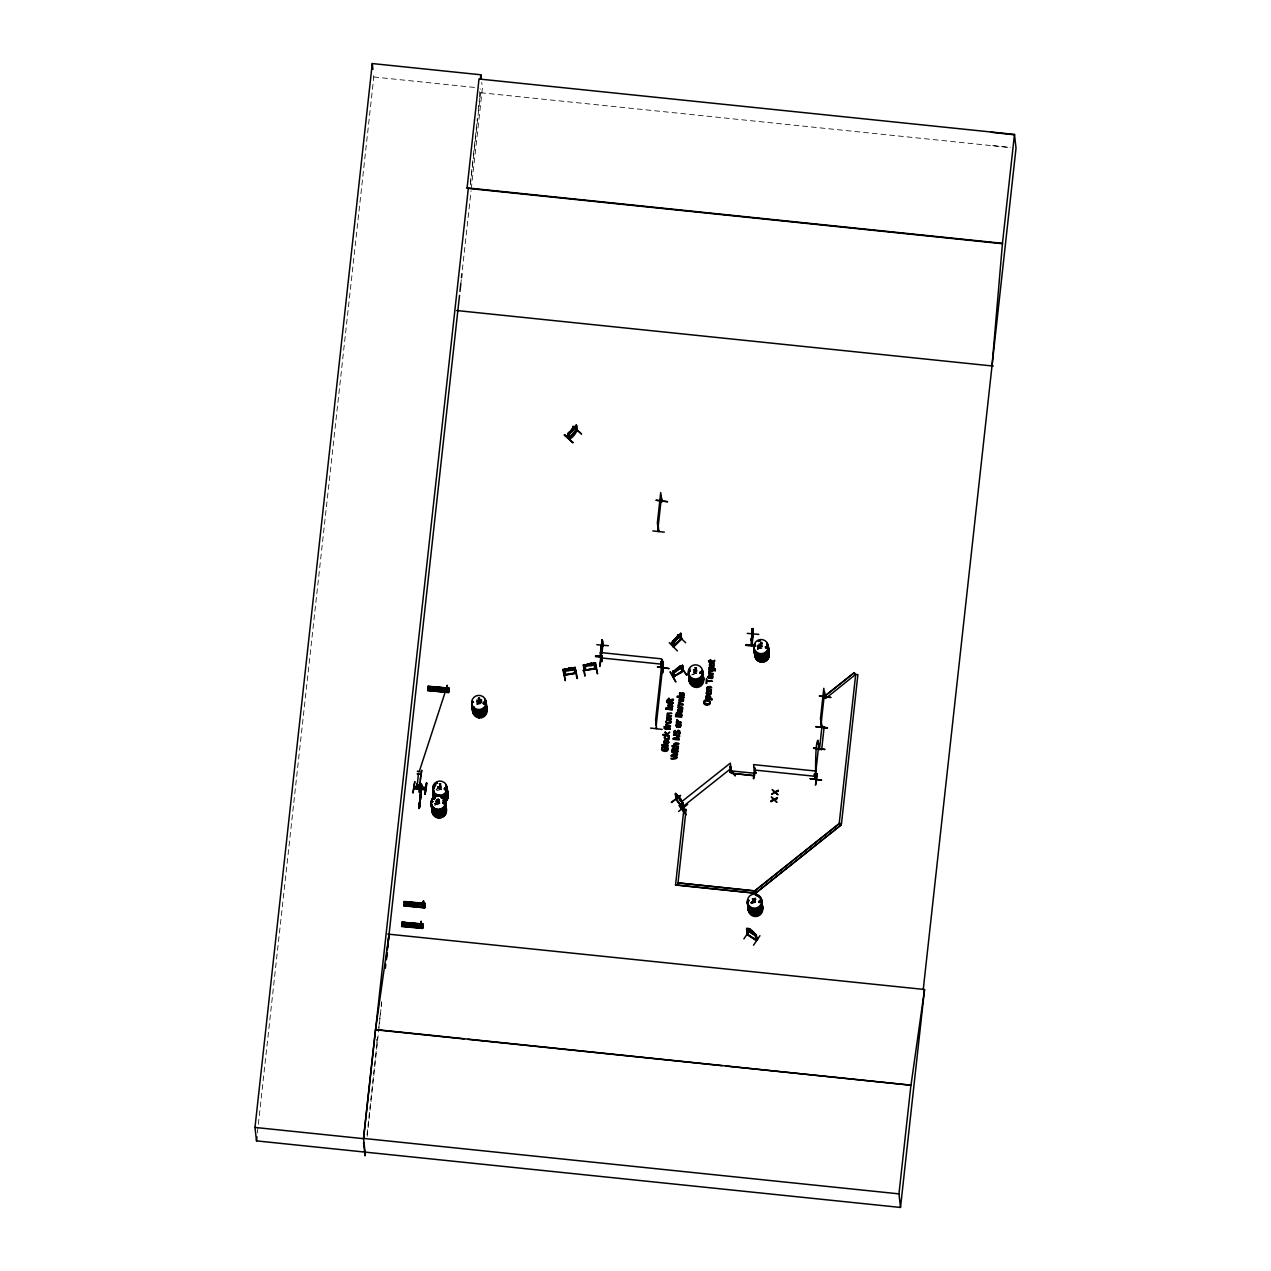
<?xml version="1.0" encoding="UTF-8"?>
<svg xmlns="http://www.w3.org/2000/svg" width="1271" height="1271" viewBox="0 0 1271 1271"><rect width="100%" height="100%" fill="white"/><g stroke="black" fill="none" stroke-linecap="round" stroke-linejoin="round"><path stroke-width="0.75" stroke-dasharray="5 3.75" d="M367.192 1136.353L380.998 1008.793M381.221 1006.823L381.634 1002.898M470.365 182.96L473.13 157.445M473.352 155.475L477.388 118.187M478.23 110.339L479.501 98.566M479.723 96.596L479.707 88.875M257.377 1132.985L373.801 76.991L373.372 73.162M470.413 184.946L480.581 92.719L480.136 88.795M367.001 1134.622L377.709 1037.279M378.79 1027.556L380.347 1013.623M381.221 1005.742L381.65 1001.786M460.833 283.576L461.278 279.636M462.358 269.77L471.064 190.841M471.271 188.871L482.376 88.239L481.725 82.472M437.732 788.497A7.324 7.213 -6.5 0 1 441.482 787.909L436.144 789.482A7.229 7.118 -6.5 0 1 441.466 787.925M436.191 802.843L434.491 803.796A7.229 7.118 -6.5 0 1 439.877 802.255A7.324 7.213 -6.5 0 1 436.366 800.921L439.925 802.303A7.324 7.213 -6.5 0 0 436.16 802.907A7.324 7.213 -6.5 0 1 439.909 802.239A7.213 7.102 -6.5 0 1 436.461 800.984M434.65 805.147L440.068 803.542A7.213 7.102 -6.5 0 1 435.222 800.873A7.213 7.102 -6.5 0 0 440.068 803.542L440.052 803.622A7.213 7.102 -6.5 0 0 434.761 805.306A7.213 7.102 -6.5 0 1 440.036 803.669L435.095 801.032M691.885 674.71L697.286 673.122M757.087 646.542L762.505 644.953A7.324 7.213 -6.5 0 0 757.135 646.637A7.324 7.213 -6.5 0 1 762.505 644.985M757.262 648.019L760.773 646.558M750.732 902.426L756.15 900.837M750.891 903.776L756.309 902.203M476.387 700.083L482.027 699.94M480.279 700.877L482.17 701.274A7.213 7.102 -6.5 0 0 476.593 701.465L480.311 700.829M476.704 702.895L480.47 702.307M476.847 704.245L480.629 703.657M758.58 644.222L762.362 643.634M758.898 647.034L762.679 646.446A7.229 7.118 -6.5 0 0 757.341 648.035M693.045 669.547L696.81 668.943M693.188 670.866L696.969 670.278A7.213 7.102 -6.5 0 0 693.251 670.913L696.937 670.341A7.324 7.213 -6.5 0 0 693.203 670.897M437.923 800.38L436.271 799.491A7.229 7.118 -6.5 0 0 439.766 800.825A7.324 7.213 -6.5 0 0 436.001 801.413L439.734 800.73A7.324 7.213 -6.5 0 1 436.191 799.427M435.969 801.318L437.812 800.794M436.144 802.795L439.909 802.208A7.229 7.118 -6.5 0 1 436.414 800.746M752.051 898.613L755.832 898.025M754.053 899.407L752.21 899.947A7.324 7.213 -6.5 0 1 755.975 899.471L752.257 900.011A7.229 7.118 -6.5 0 1 755.959 899.407M760.265 642.268L762.203 642.205A7.324 7.213 -6.5 0 0 760.28 642.363M760.598 645.08L762.489 645.033A7.213 7.102 -6.5 0 0 757.182 646.558M694.887 669.039L696.81 668.975A7.213 7.102 -6.5 0 0 693.108 669.658M697.128 671.771L693.362 672.359A7.324 7.213 -6.5 0 1 697.128 671.803A7.229 7.118 -6.5 0 0 693.41 672.391M478.071 698.129L479.993 698.081L478.087 698.208A7.324 7.213 -6.5 0 1 479.993 698.192M478.23 699.543L482.011 699.971A7.213 7.102 -6.5 0 0 476.45 700.21M478.563 702.434L482.281 702.799M439.083 783.699L441.005 783.651A7.324 7.213 -6.5 0 0 439.083 783.73L441.005 783.667M439.242 785.049L441.164 785.065M441.323 786.399L437.542 786.987A7.324 7.213 -6.5 0 1 441.307 786.431A7.213 7.102 -6.5 0 0 437.605 787.035M439.559 787.941L441.482 787.893M441.641 789.227L436.223 790.816A7.213 7.102 -6.5 0 1 441.625 789.339A7.213 7.102 -6.5 0 0 436.334 790.975M437.653 799.38L439.591 799.395A7.213 7.102 -6.5 0 1 437.764 798.871L439.575 799.523A7.213 7.102 -6.5 0 0 437.685 799.586M437.987 802.271L439.909 802.223M373.801 76.991L474.48 87.429M480.581 92.719L1010.127 147.547M992.762 145.593L1010.207 147.515M436.175 799.523L439.75 800.809A7.213 7.102 -6.5 0 0 436.017 801.35M376.629 1039.297L377.074 1043.221M478.103 698.43A7.213 7.102 -6.5 0 1 479.993 698.383M478.071 698.176A7.229 7.118 -6.5 0 1 479.961 698.129M476.784 703.197A7.213 7.102 -6.5 0 1 482.297 703.054M476.609 701.687A7.229 7.118 -6.5 0 1 482.138 701.544M476.72 702.927A7.324 7.213 -6.5 0 1 480.47 702.339M476.546 701.433A7.324 7.213 -6.5 0 1 482.154 701.29M476.911 704.356A7.213 7.102 -6.5 0 1 480.597 703.769M752.146 898.883A7.197 7.086 -6.5 0 1 755.816 898.311M750.78 902.521A7.324 7.213 -6.5 0 1 756.15 900.948M750.811 902.426A7.229 7.118 -6.5 0 1 756.118 900.885M752.289 900.218A7.229 7.118 -6.5 0 1 755.975 899.646M750.843 902.68A7.229 7.118 -6.5 0 1 756.15 901.139M751.002 903.856A7.197 7.086 -6.5 0 1 756.277 902.315M694.76 667.895A7.213 7.102 -6.5 0 1 696.651 667.847M693.267 671.152A7.229 7.118 -6.5 0 1 696.969 670.58M693.442 672.645A7.213 7.102 -6.5 0 1 697.128 672.073M691.98 674.853A7.213 7.102 -6.5 0 1 697.271 673.312M439.273 785.24A7.213 7.102 -6.5 0 1 441.148 785.192A7.213 7.102 -6.5 0 0 439.289 785.383M439.13 784A7.213 7.102 -6.5 0 1 441.005 783.953M436.191 789.736A7.213 7.102 -6.5 0 1 441.482 788.179M437.621 787.257A7.229 7.118 -6.5 0 1 441.323 786.685M439.734 800.571A7.213 7.102 -6.5 0 1 436.255 799.252M439.607 799.443A7.213 7.102 -6.5 0 1 437.78 799.014M436.048 801.588A7.229 7.118 -6.5 0 1 439.734 801.016M434.618 804.066A7.213 7.102 -6.5 0 1 439.909 802.509M437.701 799.713A7.213 7.102 -6.5 0 1 439.575 799.666M760.312 642.57A7.213 7.102 -6.5 0 1 762.187 642.522M758.644 644.349A7.213 7.102 -6.5 0 1 762.33 643.777A7.181 7.07 -6.5 0 0 757.071 645.461M757.294 648.115A7.324 7.213 -6.5 0 1 762.679 646.558M757.198 646.796A7.229 7.118 -6.5 0 1 762.505 645.255M757.389 648.289A7.213 7.102 -6.5 0 1 762.679 646.748M757.532 649.545A7.213 7.102 -6.5 0 1 762.822 648.003M759.057 648.385L757.421 649.37A7.213 7.102 -6.5 0 1 762.807 647.908L759.057 648.385M696.651 667.529L694.729 667.593A7.324 7.213 -6.5 0 1 696.651 667.64A7.229 7.118 -6.5 0 0 694.729 667.625A7.324 7.213 -6.5 0 1 696.635 667.561"/><path stroke-width="1.5" d="M682.368 710.775L682.32 711.696M712.904 677.014L712.856 677.92M668.546 737.927L668.117 736.449L669.102 736.91M681.701 710.743L680.017 709.599L680.064 711.077M710.553 676.617L711.824 675.95L712.237 676.966M683.75 809.103L683.163 810.167L684.084 809.436M731.302 771.799L730.142 772.212L731.111 771.211M731.27 771.592L730.317 763.14L682.082 801.365L683.337 809.881M664.574 742.01L664.908 743.074M676.649 725.106L676.982 726.17M677.602 711.331L677.602 710.441M708.154 677.554L708.154 676.665M667.926 705.469L668.435 707.153M706.374 693.188L706.581 691.901M709.488 665.035L709.869 663.462M664.447 737.927L664.622 736.672M666.655 723.024A1.827 1.795 -6.5 0 1 666.179 721.944L666.179 721.388M668.737 742.55L668.737 741.994A1.811 1.779 -6.5 0 0 668.26 740.914L665.988 740.167M669.34 719.736L670.532 720.482A1.811 1.779 -6.5 0 1 671.009 721.563L670.754 722.818M671.009 721.563L670.913 722.436M675.981 725.582L676.061 724.613A1.811 1.779 -6.5 0 1 676.776 723.644L679.159 723.485M680.811 725.646L680.795 725.106A1.811 1.779 -6.5 0 0 680.335 724.025L680.001 723.739M703.784 702.958L703.896 701.687M679.381 710.759L679.254 709.52L678.301 710.632M709.933 676.982L709.345 675.775M710.124 703.038L710.028 701.814M421.575 925.479L422.449 925.542M448.186 689.724L428.025 687.214L448.822 689.486L448.949 688.183L428.136 686.229L428.025 687.23M751.955 634.197L752.035 637.677L752.321 636.326C751.574 644.619 753.306 630.146 752.464 635.023C753.02 626.253 750.462 649.831 752.178 644.111M706.994 692.743L707.28 693.791M602.247 646.415L602.041 643.65L602.073 644.604M713.555 669.499L712.84 671.183M666.687 701.592L666.751 700.734M601.676 645.461L601.771 646.319M752.829 629.431L752.686 635.198L752.194 628.684L752.225 634.992M423.164 903.633L422.655 907.033M422.465 926.702L422.719 925.177L401.986 923.461L402.097 922.381L422.941 924.081L422.655 926.098L422.528 925.161M423.99 905.349L424.752 904.888M425.118 905.111L424.816 904.523M446.709 689.931L447.217 691.281M447.328 686.515L447.185 685.403L447.058 691.265L446.82 690.058M448.441 690.201L448.949 688.151L428.073 686.817M448.711 689.692L448.552 689.263M683.591 699.686L683.496 700.766M714.683 670.008L714.556 669.054M662.127 729.411L650.609 728.092M680.001 732.779L679.62 731.047M715.366 669.547L715.239 670.802M601.342 650.196L601.453 647.495L601.247 652.182M751.797 638.868L751.812 635.309L751.352 639.98M419.128 784.97L419.303 792.453L419.811 787.861L419.621 788.814M421.241 785.732L421.305 786.781M422.226 925.955L421.432 925.59M681.081 715.748L681.097 714.795M602.057 644.762L601.326 649.989M420.733 925.336L420.876 926.432L420.78 924.732M421.162 922.396L421.178 921.3L421.209 927.179L421.321 922.412M423.148 905.206L423.005 903.617M423.497 906.557L423.608 900.694L423.179 903.109M422.766 925.574L402.017 923.111L422.941 924.049L402.113 922.19L422.893 924.557L422.703 925.781M424.991 904.952L404.273 902.823L404.4 901.489L425.213 903.443L425.086 904.714L404.289 902.474L425.102 904.396M446.757 687.818L446.868 689.946M667.895 748.524C669.785 752.813 659.84 751.797 661.778 748.571M681.796 715.541L681.78 714.413M601.898 646.574L601.914 644.127M422.925 924.112L422.528 928.418L401.715 926.511L402.097 922.317M422.655 927.099L422.544 928.116L401.731 926.162L401.843 925.177L422.655 927.131L422.528 928.434M424.689 905.206L425.15 903.443L424.8 907.812L404.003 905.588L404.083 904.793L424.927 906.493L424.8 907.796L403.987 905.873L404.385 901.695L425.118 903.729M448.917 688.405L448.536 692.536L427.739 690.264L427.85 689.279L448.663 691.233L448.536 692.488L427.723 690.614L428.105 686.419L448.933 688.262M425.181 903.681L404.337 902.092M448.552 692.218L448.663 691.202M419.509 788.751L419.78 786.129M602.279 639.917L601.024 651.324L601.167 650.116M602.263 640.743L601.93 645.43L602.136 642.554M602.279 646.304L602.502 640.775L602.629 646.256M751.701 640.854L752.035 636.183M752.702 629.415L752.384 634.102L752.591 631.226M753.195 633.784L753.099 635.135L752.734 628.573L751.669 635.341M664.304 532.152L652.801 530.928M815.903 726.758L827.405 727.743M602.025 646.367L602.232 643.412M752.48 635.039L752.686 632.084M420.908 923.731L421.019 922.46M423.052 904.11L423.243 905.349M446.741 689.438L447.027 686.562M420.336 800.269L420.542 796.536L420.177 798.951M419.621 802.208C418.286 820.621 420.717 791.547 419.414 807.419M419.907 804.432L420.828 793.994M420.494 799.459L420.876 793.311L420.939 794.105M601.247 650.879L601.755 648.846M401.715 926.448L401.843 925.193L422.655 927.163M402.001 923.413L402.129 922.142M403.987 905.826L404.114 904.571L424.816 907.478M404.273 902.775L404.369 901.775M419.637 786.892L420.606 777.248M427.723 690.55L427.85 689.295L448.663 691.265M428.009 687.516L428.105 686.499M419.907 804.352L419.811 803.574M479.04 718.051L479.04 717.972A7.213 7.102 -6.5 0 0 486.412 707.947M992.015 365.953L1002.454 243.333L1014.465 134.424L479.024 78.993L467.061 188.283L1002.501 243.714M420.129 801.429L420.288 799.125L420.05 800.762M751.892 637.756L752.321 632.37M756.023 939.412L755.308 934.026L756.515 940.635L747.126 934.55L746.601 928.608L753.067 931.85L756.42 935.742M756.61 940.413L747.157 934.503M755.911 939.428C761.504 942.431 751.797 926.4 746.665 928.497L747.475 934.026M755.546 939.984L755.387 934.074M420.065 782.173L419.446 786.098M595.495 656.646L601.247 657.266M600.992 655.185L599.753 666.544L601.66 655.359L601.517 656.646L595.559 655.931L601.66 656.424M602.2 646.367L601.723 650.402L602.041 643.698M745.95 645.303L753.624 646.129M745.998 644.619L753.671 645.382L745.95 645.334M419.748 802.509L419.303 807.593L419.605 802.223M657.806 525.527L658.362 531.485L657.377 522.778L660.713 492.544L661.698 501.187M661.651 501.759L661.095 495.801L662.048 501.807M813.519 748.317L825.038 749.461L813.551 747.999M815.521 773.817C816.173 797.346 814.218 740.818 818.095 740.278L819.001 749.302M820.907 721.308L821.447 726.742L824.196 726.837L821.94 726.44L819.477 749.525L818.46 743.551L819.461 749.461M824.593 691.615L825.26 697.271M816.093 778.98L815.585 773.308M824.736 697.271L823.815 688.31L820.478 718.544L821.527 726.678M821.956 726.599L821.511 726.424M830.757 697.493L819.287 696.047L830.757 697.366M414.076 788.703L425.578 789.927M414.124 788.242L425.658 789.291L414.139 788.02M404.226 922.571L403.844 926.305M405.258 926.48L405.624 922.698M407.53 905.858L407.912 902.076M407.371 926.686L407.737 922.889M409.643 906.048L410.009 902.267M431.266 690.582L431.632 686.801M409.246 926.861L409.612 923.08M411.518 906.223L411.899 902.442M433.379 690.789L433.745 686.991M411.359 927.052L411.725 923.27M413.631 906.43L413.996 902.632M435.254 690.963L435.619 687.182M437.367 691.154L437.732 687.373M424.736 906.08L424.991 904.539M446.391 691.758L446.725 688.247M448.504 691.948L427.739 690.217L448.536 691.662M448.472 690.804L448.727 689.279M601.247 651.006L601.215 646.669M420.828 922.762L421.305 921.459L420.892 922.158M601.437 649.116L601.771 647.813M601.564 655.153C603.598 667.132 599.134 658.569 602.295 660.856M661.349 666.989L660.856 661.619L661.889 661.714L662.731 669.293L662.731 667.942M661.889 661.714L660.809 662.016M656.614 728.553L655.598 720.022L662.27 659.538L662.684 669.261M661.397 667.307L661.047 663.351M656.074 722.262L655.582 723.247M662.239 662.779L663.144 669.34M656.17 728.426L656.281 727.282M663.351 661.635L662.652 673.042L663.176 661.524M663.255 661.54L662 672.867M668.832 668.61L657.361 666.91L668.848 668.451M754.037 767.493L755.038 767.986L755.768 773.372L731.715 770.973L731.492 773.34L754.497 775.723L754.497 773.118L755.752 773.181M753.338 778.662L754.895 769.162L753.878 778.615M814.33 774.134L815.41 773.848L814.33 774.134L814.949 779.361M816.173 779.059L815.045 779.393M816.872 773.769L815.537 785.113L817.332 773.817M751.908 637.867L751.447 640.822M365.492 1152.066L365.079 1155.895L363.57 1142.55M386.32 959.732L386.956 953.838M387.591 947.959L389.069 934.217L375.549 1029.78L464.137 1038.947M387.814 934.09L924.541 989.489L900.504 1207.45L256.504 1140.881L254.978 1127.441L372.276 63.55L480.835 74.782L481.28 78.627M256.504 1140.881L256.949 1136.941M365.079 1152.13L363.506 1138.419L375.517 1029.526L910.989 1085.212L725.948 1066.051M468.316 188.41L363.538 1138.673L254.978 1127.441M480.406 78.707L480.835 74.782M385.351 968.248L385.78 964.308M386.289 959.494L387.083 952.456M387.353 949.771L459.53 295.412M459.959 291.472L460.833 283.576M461.484 277.65L461.929 273.71M414.807 781.713L412.948 793.072L414.727 781.776M417.11 783.333L417.158 786.479L418.397 774.007M420.383 784.985L419.112 784.795L418.969 786.114L420.256 786.241L420.383 784.922L420.018 786.225M419.112 784.795L419.494 788.655L419.541 787.543M421.194 784.223L421.908 786.241L421.13 784.191L419.541 802.843M421.289 787.289L421.845 786.241M421.75 787.353L421.781 786.034L419.366 804.781L421.67 784.255M426.357 782.92L425.102 794.327L426.977 783.047M426.5 783L425.086 794.248M596.814 644.699L608.316 645.7M601.167 655.185C600.913 661.285 600.087 642.141 601.437 653.723M602.232 646.526L602.279 640.044L601.517 644.286M601.564 647.543L602.073 641.919M602.152 640.06L602.629 646.574M601.866 650.021C599.944 661.222 604.329 630.448 601.437 653.453M601.85 653.628L602.804 645.477M657.997 528.148L661.333 497.914M656.217 725.391L662.89 664.924M661.873 745.442L661.937 744.568L668.308 745.33L661.873 745.442L668.212 746.093M663.049 734.431L662.985 735.289L669.34 735.957L667.243 734.559L669.738 732.112L666.862 734.05L665.146 731.889L666.782 734.924L663.065 734.543M672.295 708.837L672.232 709.711L665.877 709.043L665.956 708.169L672.311 708.948L665.956 708.169M667.339 700.226L668.641 700.353L667.402 699.352L668.737 699.606L668.88 698.097C669.118 702.116 673.948 697.398 673.392 699.813M663.923 726.615L664.542 726.98M666.767 700.845L667.37 701.211M662.731 747.602L662.382 749.556L664.161 749.731L664.256 748.714M665.464 729.236L664.145 728.076M664.526 727.282L665.607 727.997L666.369 726.694L666.242 728.029L670.167 728.442L666.242 728.029M666.02 724.295L665.797 726.186L670.357 726.647L670.437 725.789L666.989 725.153M671.247 718.337L667.847 717.988L671.247 718.337L671.183 719.211L666.703 717.988M668.991 702.895L672.931 703.419L667.482 702.641M668.276 702.085L668.641 700.242M666.099 729.3L670.087 729.189L666.147 728.68M672.931 703.419L672.995 702.545L669.086 702.259L669.277 700.305L672.74 700.48M665.019 748.158L664.844 749.811L664.924 748.794M668.546 705.866C669.515 709.488 671.136 702.99 668.848 705.008M671.739 706.581L670.294 707.153L670.198 703.88M664.828 749.683L667.084 750.033L666.719 747.523M670.087 729.189L670.151 728.331M667.434 717.257L667.799 716.304L671.549 715.907L668.133 715.462L667.688 714.35M667.783 714.858L668.085 713.746L671.835 713.349L667.736 713.158M677.395 697.191L677.459 696.317L683.814 696.985L683.75 697.843L677.379 697.08L683.75 697.843M671.199 755.816C674.472 750.589 683.115 758.914 671.628 751.717L677.554 753.957C677.078 757.707 665.845 753.274 677.189 757.262C677.84 759.137 669.753 760.09 670.945 758.231C686.499 758.612 660.856 753.02 676.108 757.437M671.676 751.209L671.755 750.224L672.47 751.288M675.695 714.922L675.521 716.622L681.606 717.257L681.78 715.43M677.57 748.206L674.17 748.714L673.678 747.141L672.137 749.255L677.761 749.382M676.474 714.366L676.299 715.907L676.379 715.033M674.726 731.143L674.98 730.746M677.872 750.923L677.793 751.781L673.233 751.304L673.312 750.446L677.872 750.923L673.328 750.557M677.411 720.736L680.986 722.865L676.426 722.389L676.49 721.515M679.032 706.009L682.606 708.138L678.047 707.661L678.126 706.803M678.444 703.832L678.38 704.69L682.94 705.167L683.004 704.293L679.572 703.657M676.665 720.609L677.459 720.307M676.283 715.795L678.079 716.081L678.079 714.127L676.665 714.064M678.444 711.919L678.301 711.14M678.333 705.294L679.143 705.373L678.301 705.421M679.413 702.609L679.588 703.769M678.841 715.144L678.762 716.161L681.065 715.621M679.429 700.464C681.78 703.594 679.858 696.143 679.429 700.575M682.368 701.131C679.508 703.101 683.02 696.905 680.096 698.383M683.369 698.685L682.527 698.478L683.464 699.034M684.1 695.094L682.781 696.143L683.528 694.57M674.329 745.87L672.025 745.632L671.962 746.506L678.301 747.157L678.38 746.299L674.647 745.314M675.727 743.217L678.682 743.519L678.619 744.393L674.822 744.25M679.477 736.545L673.932 738.53L679.477 736.545L679.556 735.544L673.487 734.908C688.072 737.18 661.349 738.626 679.111 739.929L679.175 739.071L673.932 738.53L679.191 739.182M682.416 709.949L682.479 709.091L678.635 708.916M752.543 893.005L675.552 885.029L683.862 809.277L686.118 809.675L684.084 809.341M686.102 809.5L677.761 885.093M706.009 683.417L706.517 678.492L707.041 680.684L712.395 681.24L706.93 681.367L706.724 683.496M709.854 662.493L708.662 660.984L709.981 661.111L708.662 660.984M705.818 699.082L712.046 699.622L705.898 698.319M707.693 688.818L711.426 689.803L711.363 690.661L706.787 690.201L707.375 689.375M709.345 673.09L708.598 673.884L713.158 674.361L713.222 673.487L709.79 672.852M709.218 668.181L709.282 667.354L713.333 667.768L715.192 668.864M709.996 661.222L710.124 659.728M709.599 672.343L708.821 671.819M710.489 662.556L713.73 662.175M713.921 661.19L710.632 661.301L710.759 659.792M708.138 677.443L708.996 678.094M707.629 693.982L708.392 691.758L707.01 692.854M710.139 665.098C712.967 667.577 709.774 660.904 710.378 665.623M709.981 693.934C707.184 695.984 710.584 689.295 707.343 691.313M710.823 663.033C713.73 661.508 710.219 667.418 712.824 665.925M710.425 692.06L710.139 691.281L711.077 691.821M707.693 688.93L708.011 687.547L711.665 687.897C712.38 686.086 706.422 685.816 706.898 688.421M712.952 676.172C714.08 675.87 708.503 673.233 708.169 676.776M712.062 699.733L710.219 698.669L712.125 698.859M731.492 773.34L731.715 770.973M747.269 633.371L758.787 634.388M750.97 639.79C752.925 636.135 751.066 654.2 751.495 639.869M752.734 633.768L751.797 641.712L752.305 638.773M752.035 645.303L753.226 634.038M754.72 890.828L754.497 893.195L754.72 890.828L839.527 823.386L840.941 825.101L756.15 892.719L754.72 890.828L678.015 882.884L754.752 891.003L839.527 823.386M773.499 799.602L771.354 796.917L774.166 799.221L777.439 797.553L774.738 799.666L776.931 802.382L774.087 800.047L770.861 801.683L773.483 799.491L770.957 800.778M771.672 794.327L774.309 792.246L772.164 789.561L774.976 791.865L778.249 790.181L778.154 791.213C770.893 791.436 783.508 797.95 774.897 792.691L771.656 794.216M815.362 775.898L818.699 745.664M821.098 723.93L824.434 693.696M819.461 749.334L821.686 749.525L824.164 726.678M841.481 823.751L857.893 674.647L855.653 674.408L825.594 698.494L824.164 696.603L854.239 672.693L855.669 674.583L839.225 823.354L841.466 823.592M900.504 1207.45L898.962 1193.866L910.957 1084.957M419.891 804.019L419.239 808.372L419.938 803.876M401.795 925.717L422.576 927.862M404.067 905.095L424.848 907.303L424.927 906.477M420.351 780.092L420.876 775.119M414.346 786.256L425.864 787.416M425.785 787.925L414.267 786.765L425.785 787.877M677.491 720.022L677.427 720.848M673.487 676.808C683.544 670.627 682.988 674.536 682.352 665.257L682.972 670.643L673.344 676.569L674.551 676.299M674.44 676.41L673.614 670.643L672.724 671.183L673.265 676.283M682.4 671.31L683.274 670.913M672.979 671.644L679.318 666.671L674.663 671.295L679.032 669.15L681.097 667.323L679.27 666.735L682.686 665.511L682.797 670.595M910.989 1085.212L924.525 989.648L923.254 989.505L1016.022 148.151L1014.465 134.424M420.812 776.311L421.75 770.242L421.019 774.881M420.129 797.489L420.749 793.311L420.145 797.425M666.036 724.406L666.878 723.771L666.798 724.629M678.603 702.625L679.461 702.402M661.778 748.683L662.032 747.316M675.695 715.033L676.347 713.126L678.063 713.285M678.857 715.255L679.318 713.889L680.811 714.143M423.195 901.314L423.577 904.015M673.789 731.429L673.757 732.843A1.954 1.922 -6.5 0 0 674.281 733.701L674.885 734.161M752.194 637.518L751.86 639.504L751.701 638.01M679.985 732.668L679.318 734.702L678.682 734.034M602.502 640.775L601.993 643.793L602.168 642.776M600.992 652.15L601.644 649.163M684.116 695.205L684.195 694.236A1.748 1.716 -6.5 0 0 683.909 693.315M664.495 737.005L664.511 738.356M672.661 706.406L671.835 704.531M678.19 748.857L678.19 747.602L677.586 748.317M714.652 661.444L714.652 660.189M711.188 692.949L710.934 693.998M667.942 705.58L670.214 703.991M672.025 706.168L672.073 705.23M669.197 737.863L668.975 738.816A1.779 1.748 -6.5 0 1 668.101 739.643L664.654 738.626M601.676 646.971L601.453 647.463M674.806 744.139L674.567 745.124M674.615 744.584L674.647 745.426M752.051 637.359L752.114 635.643M664.002 741.501L663.923 742.486A1.827 1.795 -6.5 0 0 664.399 743.567L664.717 743.853M663.923 742.042L664.018 741.613A1.811 1.779 -6.5 0 1 664.701 740.548L666.56 740.294M668.721 742.439L666.624 744.218M680.319 726.79L680.795 725.534M680.144 693.696L680.08 694.506M703.784 702.37L704.118 701.179A2.351 2.304 -6.5 0 1 705.294 700.162M677.618 710.553L677.761 709.663M712.856 669.658L710.203 670.278M664.59 742.121L665.369 741.025M665.448 738.451L667.418 739.039L668.53 737.816M667.275 743.456L668.069 742.359M680.128 725.471L679.032 726.631L676.808 725.868M680.08 725.852L679.794 724.518M674.504 731.461C675.028 737.021 677.205 727.679 679.62 731.159M706.168 698.049L706.136 696.158M705.929 696.937L706.374 695.888M679.286 732.652L678.301 734.527L679.89 733.272M682.845 803.32L680.335 798.522L675.584 793.454L675.934 798.998M676.903 799.507L675.33 793.803M681.637 801.794C683.337 800.253 680.144 807.816 682.718 806.751M675.679 793.39C673.551 802.382 694.824 819.318 675.95 799.125M709.854 698.224L709.79 696.873M435.635 689.041L436.986 688.437M435.794 688.596L436.636 689.946L436.986 688.389M412.09 904.888L413.599 904.428L412.217 903.729M679.429 694.077L679.906 692.616L680.303 693.458M709.774 668.689L709.996 670.23M710.664 697.572L710.235 698.78M433.459 787.194L434.396 787.861M434.46 787.718L433.776 787.146M431.886 801.524L432.442 802.494L432.791 801.493M446.121 789.307C442.88 791.436 445.104 785.065 446.391 788.83M445.835 789.053L445.994 788.338M444.5 788.576L445.2 789.466L446.057 788.735M442.959 802.7L443.817 803.796L444.405 802.668M446.328 789.116L445.358 787.877M446.804 793.342L446.788 792.5M472.319 701.751C474.941 701.56 471.128 703.244 473.177 701.687M689.041 671.644L690.058 671.04M699.956 672.216L699.892 673.058M701.385 671.914L701.481 673.01M689.343 674.98A7.324 7.213 -6.5 0 0 697.286 684.688A7.229 7.118 -6.5 0 0 701.814 673.169L701.878 672.168M702.37 677.189L702.434 676.394M755.228 645.827L755.61 645.716M755.387 645.811L754.593 646.319M765.492 646.891L765.444 647.733M766.747 646.494L766.778 647.972L765.825 646.764M767.509 647.686L767.414 646.844M749.223 900.408L747.968 900.599M749.175 900.726L748.301 900.233M758.962 901.298L759.073 902.378M760.217 902.299L760.646 901.298L760.503 902.076M760.979 902.076L760.9 901.234M681.606 711.442L681.685 710.632M712.157 677.665L712.221 676.855M752.797 633.752L751.511 644.842M665.21 737.053L665.162 738.101M665.114 737.561L665.607 736.402M673.789 731.54L675.266 730.396M752.511 630.591L752.019 636.215M752.607 631.449L751.971 632.942M419.303 771.386C421.225 772.593 414.028 770.75 419.303 771.386L447.36 685.45M568.852 438.241L576.812 430.154L568.725 438.447M569.885 437.637L569.17 438.717L568.471 433.268L569.36 432.569L568.185 432.982C565.611 447.551 580.879 429.963 575.668 427.596M680.478 639.234L681.399 638.407L673.344 646.288M714.477 670.659L715.223 670.691M564.403 674.742L565.738 674.917M574.54 672.979L575.763 673.169L564.594 675.108L574.873 673.455L574.047 667.593L575.08 667.402L575.763 673.169L574.746 672.693M584.469 670.198L585.804 670.357L585.01 664.622L583.977 664.797L584.549 670.58M594.59 668.244C603.169 666.687 563.371 674.107 595.924 668.403M677.411 731.858L676.76 733.558M673.376 699.701L672.756 700.591M672.645 706.295L671.962 707.502M714.191 665.289L713.809 666.211M673.916 744.25L674.965 743.233L678.682 743.519M709.996 703.483L709.488 704.531M680.7 725.979L680.001 727.06M682.797 804.162L682.972 808.086L675.934 799.348M682.273 694.252L683.544 694.3M676.712 724.947L677.427 724.136M681.955 801.556L682.845 809.484M730.126 772.021L730.428 766.111L730.984 771.481L730.126 772.148M709.329 703.228L708.646 704.213M670.167 722.452L669.769 720.705M709.075 675.965L709.011 678.206M709.631 696.778L707.137 696.333L706.708 697.827M709.79 668.8L712.697 668.848M706.692 697.715L709.854 698.113M664.638 736.783L665.4 736.799M821.908 727.219L821.304 721.34M677.411 731.969L678.412 731.206L679.302 732.175M483.425 702.529L483.234 703.594M483.647 703.562L484.982 703.356L484.346 702.307M483.234 703.292L484.14 704.245L485.236 703.499M485.172 703.8L485.22 702.704M444.643 788.195L445.692 788.163M442.864 802.43L442.594 803.224M688.977 671.215L689.946 670.929M700.273 672.359L701.465 672.184M765.428 646.891L766.874 646.256M767.446 647.622L765.857 648.099M759.295 901.155L759.851 902.426L760.662 901.886M419.208 785.097L420.367 785.224M420.113 786.066L420.304 788.735L420.129 786.193M662.032 747.427L663.017 746.522L664.415 747.237M679.175 713.19L678.555 713.968L680.605 713.079M573.856 427.167L569.948 432.696L575.318 427.39L573.809 427.231L568.359 433.379M675.648 638.121L674.472 640.934L679.842 635.627L678.333 635.468C661.508 654.708 678.825 633.006 681.208 633.562L678.539 637.899L673.074 642.554M563.974 669.738L564.944 669.166L563.911 669.34L564.61 674.456M594.733 668.419L594.113 663.033L595.146 662.858L595.956 668.61M714.032 665.734L712.713 666.878M601.564 656.313L601.755 655.645M674.281 646.081L680.843 639.599M680.795 639.774L680.732 633.308L681.717 638.995M678.984 699.225L680.096 698.272M709.695 663.859L710.807 662.922M748.063 935.027L746.665 928.497L749.795 929.737L748.444 930.245L750.589 932.104L754.704 933.692M746.871 929.419L753.29 934.503L750.081 932.294M750.859 930.69C747.602 930.483 756.166 935.122 751.924 931.373M746.697 928.688L747.348 929.578M743.9 938.919L750.287 929.292M756.499 940.349L747.364 934.042M753.528 945.195L759.947 935.694M667.275 713.349L667.116 714.922M682.193 711.824L680.335 712.427M754.529 772.863L755.768 772.72M814.87 779.107L815.728 779.218M677.173 668.276C673.28 672.121 682.4 667.64 678.19 667.513M710.267 664.193L711.506 663.716M574.063 429.646C556.38 444.612 578.098 427.66 576.7 426.087L576.589 425.229L573.729 427.151M678.619 637.978L681.208 634.324M704.944 701.306L704.563 703.213M680.16 694.697L682.13 692.933M664.749 741.613L667.736 741.533M680.478 693.029L679.921 692.727M665.21 747.872L666.719 747.634M564.308 435.032L572.951 442.61L564.356 434.968M572.84 442.705L564.705 434.603M669.261 642.713L677.411 650.879M706.787 696.73L708.392 696.333M412.201 903.697L412.09 904.92M409.929 924.335L410.39 925.86M410.39 925.812L411.264 924.621L409.929 924.367M431.838 801.508L432.839 801.477M442.801 802.398L444.103 802.017M444.532 803.637L442.673 803.193M699.971 673.01L701.767 673.185M760.773 902.267L759.327 902.489M676.093 732.922L674.424 732.446M577.098 430.901L576.208 425.07L576.271 431.536M575.811 426.198L576.494 425.34M572.935 426.373L581.594 434.062L573.062 426.357M677.475 634.722L685.657 642.761M673.503 646.78L672.995 641.505C677.268 637.597 671.835 655.55 672.709 641.22L673.868 640.743M680.335 634.436L680.732 633.308M673.662 646.764L681.621 639.011M683.083 701.449L679.588 701.687M710.696 694.252L709.615 695.03M602.025 660.586L601.199 661.206M754.656 772.879L755.641 772.736M668.339 704.563L669.706 703.975M679.191 805.655L686.118 814.79L679.318 805.576M676.283 671.279L682.797 666.354M679.667 669.34L682.861 666.465M667.323 715.16L666.973 717.718M681.733 695.364L680.08 695.618M676.569 733.653L674.551 733.907M665.257 746.728L664.399 747.126M709.472 704.42L706.644 705.23M707.248 687.246L708.789 686.833M674.408 743.567L673.852 744.917M670.5 723.04L668.896 723.676M683.385 804.035C681.272 803.59 685.466 805.655 683.973 809.579M729.872 767.064L730.428 766.111M735.051 775.866L730.539 769.686M682.209 807.149L730.92 768.526M840.941 825.101L756.15 892.719M708.932 703.864L704.706 703.435M677.904 795.662L676.935 794.963L682.861 803.145M678.285 798.109L675.775 794.232L680.668 801.111L680.366 798.553M679.477 797.743L680.462 799.729L678.126 796.79M675.981 794.613L675.648 793.565M671.453 802.478L680.605 795.36L671.39 802.382M676.569 799.809L676.299 794.375M678.555 811.47L687.69 804.336M576.208 425.07L577.082 430.535M679.81 726.186L677.205 726.234M681.812 666.131L682.352 665.257M670.151 672.041L675.854 681.971L670.278 671.851M706.374 696L707.883 695.507M735.385 775.596L730.507 769.718M602.343 645.191L601.739 640.012M587.615 663.812L585.979 665.623L593.446 664.336L591.428 663.176L583.913 665.321L595.368 663.208L591.428 663.176M675.934 640.648L673.153 642.459M674.408 645.875L673.455 640.489M712.395 678.46L710.521 678.476M680.255 665.813L686.785 675.235L680.176 665.766M673.328 676.379L672.947 671.517L673.773 671.167M673.662 676.696L682.273 671.326M483.568 702.291L484.664 702.116M662.429 746.887L663.796 746.728M671.533 706.771L670.294 707.153M713.698 661.508L710.632 661.301M665.416 747.65L666.211 747.475M666.973 720.117L669.356 719.847M664.717 740.659L665.527 740.326M711.967 677.808L711.045 677.888M681.415 711.585L680.287 711.49M775.548 792.31L778.154 791.213M774.754 799.777L777.344 798.569M677.189 724.359L678.539 724.184M669.785 722.691L667.688 722.706M667.513 743.233L664.908 742.963M682.13 693.045L683.512 693.045M602.613 646.383L602.756 645.112M563.847 669.881L571.394 667.577L565.833 669.547L570.965 669.817L573.38 668.88L571.362 667.72L575.302 667.768M571.648 670.246C580.895 666.592 566.691 672.709 563.911 670.611L563.816 669.753M595.464 664.066L591.714 665.686L584.136 666.147M564.944 669.166L565.659 674.822M677.824 731.429L678.841 731.445M665.257 746.84L667.577 747.412M707.454 692.044L708.392 691.758M672.899 672.454L676.347 671.39M676.394 671.342L673.01 672.375M713.126 666.624L711.156 666.719M670.135 707.804L671.581 707.613M710.012 694.776L707.2 694.49M709.726 694.077L708.71 694.204M714 662.096L710.537 661.937M420.304 788.624L420.431 787.48M679.604 727.139L676.776 726.837M759.629 900.948L760.582 901.409M574.27 668.006L575.143 667.799L571.362 667.72M585.01 664.622L584.056 665.178M595.225 663.24L594.113 663.033M421.066 785.303L421.702 786.813M712.475 671.231L710.124 671.088M562.831 669.42L565.341 680.462M563.291 669.34L565.261 680.573M583.453 664.669L584.867 676.108L583.357 664.781M705.627 701.004L707.709 700.972M676.633 713.063L677.713 713.079M667.64 720.593L669.483 720.689M594.923 662.795L597.529 673.916L595.543 662.684M584.771 670.405L595.734 668.768M564.531 674.726L575.699 672.788M577.463 678.46L575.016 667.307L576.907 678.46M672.423 699.765L671.517 699.781M674.98 744.155L676.013 744.123M677.221 748.81L676.331 748.826M668.085 713.857L669.102 713.841M677.872 730.491L679.079 730.698M755.339 645.525L754.545 646.367M700.766 671.565L701.592 671.708A7.213 7.102 -6.5 0 1 697.112 683.163A7.213 7.102 -6.5 0 1 689.295 673.614M484.14 702.323L484.95 703.038M679.016 709.615L679.524 711.681M678.968 708.868L682.495 709.202M418.238 773.991C414.155 773.705 422.687 774.881 418.302 773.801M709.107 694.983L708.058 694.872M667.164 739.738L665.194 739.229M706.533 700.019L707.947 700.178M707.375 705.373L704.817 704.627M711.252 662.985L712.157 662.922M680.541 698.335L681.447 698.287M678.714 727.441L677.173 727.06M707.883 695.396L708.932 695.634M707.327 704.547L705.691 704.166M569.487 437.637L568.931 432.251M428.025 687.214L448.838 689.136M404.035 905.286L424.8 907.462M401.779 925.765L422.528 928.084M601.548 655.471L600.468 655.757L601.517 655.868M467.013 187.886L1002.454 243.333M456.575 310.521L993.271 366.08M752.098 631.496L752.734 628.573L753.274 633.864M601.374 645.525L601.596 648.703M709.885 661.873L708.598 661.841M600.722 657.87L662.096 664.225M711.824 676.061L710.553 675.822M706.787 690.201L711.363 690.661M709.599 698.716L707.026 698.446M682.781 696.143L683.639 696.111M683.83 697.096L677.459 696.317M671.819 700.686L669.277 700.305M669.086 702.259L672.995 702.545M668.196 702.815L667.211 702.498M679.778 704.07L683.004 704.293M678.047 707.661L682.606 708.138M665.877 709.043L672.232 709.711M666.624 718.735L671.183 719.211M681.065 722.103L677.618 721.356M665.527 728.728L664.368 728.267M819.43 749.127L821.686 749.525M673.233 751.304L677.793 751.781M814.997 770.973L753.624 764.618L754.752 773.515M754.243 770.004L815.617 776.359M731.476 773.181L754.497 775.723M675.521 884.854L754.481 893.036M468.062 1039.36L722.007 1065.654M363.506 1138.419L898.962 1193.866M991.237 132.263L1014.512 134.821M713.873 667.974L709.282 667.354M708.376 695.428L709.393 695.777M678.603 723.294L679.635 723.644M665.098 743.948L666.115 744.313M670.151 707.915L669.15 707.55M711.125 671.469L709.186 670.294M680.636 695.904L679.683 695.221M666.195 743.535L665.13 743.122M668.292 702.196L667.37 701.513M668.721 720.419L669.769 720.816M766.572 646.24L767.493 646.828M701.322 671.581L699.892 672.74M445.168 789.72L444.246 788.862M760.344 900.646L758.914 901.822M707.709 700.861L708.932 701.56M667.1 740.389L667.958 740.755M667.847 723.676L666.973 723.199M665.575 744.218L664.383 743.456M708.567 700.369L705.31 700.273A2.351 2.304 -6.5 0 0 704.118 701.29M680.509 701.338L679.651 700.877M680.446 702.18L679 701.068M672.264 755.435L677.189 757.262M753.226 934.455L756.483 935.631M708.551 700.257L709.504 701.02M667.37 723.517L666.655 722.913A1.827 1.795 -6.5 0 1 666.163 721.833M707.597 694.824L706.358 693.076M600.945 660.936L600.103 652.5L661.476 658.839L662.445 667.291M747.618 929.053L748.285 934.693M755.038 934.598L755.911 935.17M747.427 933.883L748.238 934.55M680.954 713.142L681.685 714.143M709.075 700.543L710.044 701.942M676.792 726.948L676.458 726.567A1.827 1.795 -6.5 0 1 675.965 725.471M710.314 666.449L709.552 665.337M756.324 934.884L752.94 931.945L754.688 933.677M572.824 428.152C576.414 427.596 568.82 433.824 571.934 429.042M677.348 636.39C680.938 635.834 673.328 642.062 676.458 637.279M658.855 530.722L658.823 531.516L658.203 525.574M839.543 823.544L840.957 825.276M706.883 694.316L706.438 693.489M680.811 714.032L681.113 714.906M667.005 702.418L666.671 701.481M679.238 706.628L682.686 707.264M709.361 673.201L708.9 672.311M678.809 706.978L678.349 706.088M680.239 798.601L682.749 802.478M472.462 702.307L473.479 702.005M667.863 718.099L667.418 717.146M667.561 747.3L667.91 748.635M710.394 696.46L710.68 697.286M679.111 731.619L679.302 732.763M709.075 672.788L709.663 671.485M678.857 703.594L678.587 702.513M707.153 689.12L706.898 688.31M709.726 665.813L709.472 664.924M704.086 703.975L703.769 702.847M713.524 663.891L714.191 663.669M671.835 704.42L672.089 705.341M710.696 677.586L710.537 676.506M710.076 677.904L709.917 676.871M711.061 691.71L711.22 692.6M713.524 663.78L713.635 664.844M709.043 670.055L708.948 669.579A2.049 2.018 -6.5 0 1 709.393 668.133M682.797 699.145L682.908 700.194M590.157 663.383C594.923 664.654 584.708 666.401 588.902 663.605M570.075 667.926C574.857 669.197 564.642 670.945 568.836 668.149M854.239 672.693L824.164 696.603M752.194 628.684L753.083 635.246M751.082 638.757L752.21 644.318M680.192 635.834L680.509 639.504M681.669 667.593L681.971 671.247M681.272 709.726L680.017 709.599M679.143 705.373L679.048 706.12M680.986 722.865L676.426 722.389M673.614 670.643L674.234 676.029M677.507 719.974L676.696 719.894M666.782 734.924L665.051 732.954M602.152 639.901L602.819 645.191M600.627 650.085L601.517 656.646M569.217 432.537L569.821 438.082M372.276 63.55L372.927 69.317M430.234 686.674L429.852 690.407M419.001 785.875L419.287 788.401M420.939 924.748L420.765 923.874L420.415 927.369M406.498 901.933L406.116 905.683M663.986 741.851A1.827 1.795 -6.5 0 1 664.701 740.866M666.242 721.197A1.827 1.795 -6.5 0 1 666.941 720.212M680.335 724.136A1.811 1.779 -6.5 0 1 680.811 725.217M668.959 738.705A1.779 1.748 -6.5 0 1 668.101 739.531M486.332 704.341A7.213 7.102 -6.5 0 1 479.374 712.538A7.213 7.102 -6.5 0 1 472.049 704.706M484.823 700.972A7.213 7.102 -6.5 0 1 485.808 702.561M484.902 700.814A7.324 7.213 -6.5 0 1 480.327 712.475A7.324 7.213 -6.5 0 1 472.367 702.768M485.951 703.816A7.213 7.102 -6.5 0 1 480.454 713.698A7.213 7.102 -6.5 0 1 472.192 705.961M484.744 699.336A7.324 7.213 -6.5 0 1 480.152 710.997A7.324 7.213 -6.5 0 1 472.208 701.29A7.213 7.102 -6.5 0 0 480.12 710.727A7.213 7.102 -6.5 0 0 484.632 699.241M486.316 704.086A7.229 7.118 -6.5 0 1 479.342 712.3A7.229 7.118 -6.5 0 1 472.002 704.452M484.807 700.718A7.229 7.118 -6.5 0 1 485.792 702.307M486.285 706.787A7.213 7.102 -6.5 0 1 479.85 716.765A7.324 7.213 -6.5 0 1 472.86 707.01M472.971 707.137A7.213 7.102 -6.5 0 0 479.85 716.765A7.324 7.213 -6.5 0 0 486.38 706.66M479.04 717.893A7.213 7.102 -6.5 0 1 474.004 706.66M486.126 705.294A7.229 7.118 -6.5 0 1 480.629 715.208A7.229 7.118 -6.5 0 1 472.351 707.454M762.028 902.871A7.229 7.118 -6.5 0 1 754.1 911.053A7.229 7.118 -6.5 0 1 748.158 901.425M761.488 901.075A7.229 7.118 -6.5 0 0 760.519 899.503A7.324 7.213 -6.5 0 1 761.583 900.964M762.107 902.76A7.324 7.213 -6.5 0 1 754.084 911.053A7.324 7.213 -6.5 0 1 748.047 901.298A7.229 7.118 -6.5 0 0 755.959 910.751A7.229 7.118 -6.5 0 0 760.487 899.248M762.155 904.237A7.197 7.086 -6.5 0 1 755.212 912.435A7.197 7.086 -6.5 0 1 747.904 904.618M760.646 900.901A7.197 7.086 -6.5 0 1 761.631 902.474M755.498 895.165A7.324 7.213 -6.5 0 1 761.885 903.697A7.229 7.118 -6.5 0 1 756.309 913.754A7.229 7.118 -6.5 0 1 748.015 905.985M761.885 903.697A7.324 7.213 -6.5 0 1 752.654 909.258A7.324 7.213 -6.5 0 1 747.872 899.741M761.901 903.236A7.229 7.118 -6.5 0 1 753.004 909.401A7.229 7.118 -6.5 0 1 747.984 899.947M757.325 895.848A7.229 7.118 -6.5 0 1 761.853 901.377M762.107 902.68A7.324 7.213 -6.5 0 1 754.084 910.989A7.324 7.213 -6.5 0 1 748.047 901.234M760.582 899.28A7.324 7.213 -6.5 0 1 761.567 900.885M758.962 896.484A7.229 7.118 -6.5 0 1 760.868 905.905A7.229 7.118 -6.5 0 1 751.495 908.638A7.229 7.118 -6.5 0 1 747.952 899.693M755.467 895.165A7.229 7.118 -6.5 0 1 757.294 895.61M761.98 905.317A7.229 7.118 -6.5 0 1 756.467 915.231A7.324 7.213 -6.5 0 1 748.079 907.367A7.229 7.118 -6.5 0 0 756.467 915.231A7.324 7.213 -6.5 0 0 762.06 905.19M762.092 906.573A7.197 7.086 -6.5 0 1 755.673 916.534A7.197 7.086 -6.5 0 1 748.81 906.906M747.904 905.81A7.324 7.213 -6.5 0 0 756.309 913.674A7.324 7.213 -6.5 0 0 761.885 903.633A7.229 7.118 -6.5 0 1 757.198 913.293A7.229 7.118 -6.5 0 1 748.031 907.589M761.949 905.063A7.229 7.118 -6.5 0 1 756.452 914.977A7.229 7.118 -6.5 0 1 748.158 907.208M702.466 672.009A7.213 7.102 -6.5 0 1 696.031 682.003A7.213 7.102 -6.5 0 1 689.152 672.359M689.946 670.58A7.324 7.213 -6.5 0 0 695.062 681.987A7.324 7.213 -6.5 0 0 702.561 671.882A7.324 7.213 -6.5 0 1 695.062 681.907A7.324 7.213 -6.5 0 1 689.946 670.5M702.386 670.325A7.324 7.213 -6.5 0 1 694.887 680.43A7.324 7.213 -6.5 0 1 689.772 669.023M702.45 671.755A7.229 7.118 -6.5 0 1 696 681.764A7.229 7.118 -6.5 0 1 689.104 672.105M702.259 670.278A7.213 7.102 -6.5 0 1 694.887 680.223A7.213 7.102 -6.5 0 1 689.851 668.991M701.973 674.663A7.213 7.102 -6.5 0 1 697.445 686.149A7.324 7.213 -6.5 0 1 689.518 676.458A7.229 7.118 -6.5 0 0 697.429 685.911A7.229 7.118 -6.5 0 0 701.957 674.408A7.324 7.213 -6.5 0 1 697.461 686.165A7.213 7.102 -6.5 0 1 689.629 676.585M703.61 679.27A7.213 7.102 -6.5 0 1 696.651 687.468A7.213 7.102 -6.5 0 1 689.327 679.635M702.116 675.918A7.213 7.102 -6.5 0 1 703.085 677.491M701.878 673.026A7.324 7.213 -6.5 0 1 697.286 684.688A7.229 7.118 -6.5 0 1 689.454 675.108M701.767 672.931A7.213 7.102 -6.5 0 1 697.255 684.402A7.213 7.102 -6.5 0 1 689.438 674.853M445.978 787.782A7.213 7.102 -6.5 0 1 443.277 798.744M434.746 796.726A7.213 7.102 -6.5 0 1 433.649 789.704A7.213 7.102 -6.5 0 0 434.761 796.853M445.74 784.827A7.324 7.213 -6.5 0 1 441.164 796.488A7.229 7.118 -6.5 0 0 445.692 785.049M437.399 796.091A7.324 7.213 -6.5 0 1 437.081 782.777A7.213 7.102 -6.5 0 0 439.258 796.345M446.82 788.131A7.213 7.102 -6.5 0 1 441.323 798.029M435.715 785.494A7.213 7.102 -6.5 0 0 435.969 796.758A7.324 7.213 -6.5 0 1 432.934 790.181M437.446 796.17A7.229 7.118 -6.5 0 1 437.145 783.031M445.644 784.811A7.213 7.102 -6.5 0 1 441.132 796.282M446.915 787.988A7.324 7.213 -6.5 0 1 443.166 797.521M433.395 788.338A7.324 7.213 -6.5 0 1 434.317 786.685M446.979 789.513A7.213 7.102 -6.5 0 1 443.293 798.871M447.154 790.864A7.229 7.118 -6.5 0 1 443.452 800.253M434.92 798.236A7.229 7.118 -6.5 0 1 433.808 791.213M447.106 790.626A7.213 7.102 -6.5 0 1 443.42 799.999M434.904 797.981A7.213 7.102 -6.5 0 1 433.792 790.975A7.324 7.213 -6.5 0 0 434.809 798.14M446.328 790.784A7.213 7.102 -6.5 0 1 445.231 800.762M434.11 798.124A7.213 7.102 -6.5 0 1 433.999 792.707M446.407 790.626A7.324 7.213 -6.5 0 1 443.658 801.747M432.633 799.443A7.213 7.102 -6.5 0 1 433.935 798.093A7.324 7.213 -6.5 0 1 433.872 792.58M447.217 790.657A7.324 7.213 -6.5 0 1 443.484 800.19M434.126 793.946A7.213 7.102 -6.5 0 0 434.253 799.38A7.213 7.102 -6.5 0 1 434.126 793.867M446.312 790.514A7.229 7.118 -6.5 0 1 445.2 800.523M434.078 797.886A7.229 7.118 -6.5 0 1 433.951 792.453M444.262 800.873A7.213 7.102 -6.5 0 1 440.672 812.153A7.213 7.102 -6.5 0 1 431.489 804.607M444.342 800.714A7.324 7.213 -6.5 0 1 440.687 812.169A7.324 7.213 -6.5 0 1 431.362 804.495M443.039 800.857A7.213 7.102 -6.5 0 1 441.704 813.075A7.213 7.102 -6.5 0 1 431.632 805.846A7.213 7.102 -6.5 0 0 439.909 813.726A7.213 7.102 -6.5 0 0 445.39 803.828M441.116 797.044A7.324 7.213 -6.5 0 1 445.295 806.354A7.324 7.213 -6.5 0 1 435.826 810.501A7.324 7.213 -6.5 0 1 431.647 801.191A7.324 7.213 -6.5 0 0 435.81 810.421A7.324 7.213 -6.5 0 0 445.279 806.275A7.324 7.213 -6.5 0 0 441.101 796.965A7.213 7.102 -6.5 0 1 445.168 806.148A7.213 7.102 -6.5 0 1 435.842 810.231A7.213 7.102 -6.5 0 1 431.727 801.064M444.246 800.619A7.229 7.118 -6.5 0 1 440.64 811.915A7.229 7.118 -6.5 0 1 431.441 804.352M442.737 798.109A7.229 7.118 -6.5 0 1 441.387 810.358A7.229 7.118 -6.5 0 1 431.298 803.113M432.553 799.459A7.324 7.213 -6.5 0 1 433.872 798.093M445.724 806.688A7.213 7.102 -6.5 0 1 439.289 816.665A7.324 7.213 -6.5 0 1 432.299 806.91A7.324 7.213 -6.5 0 0 439.273 816.618A7.324 7.213 -6.5 0 0 445.819 806.561A7.324 7.213 -6.5 0 1 439.273 816.618A7.213 7.102 -6.5 0 1 432.41 807.037M445.644 804.988A7.324 7.213 -6.5 0 1 440.068 815.045A7.229 7.118 -6.5 0 1 431.775 807.339M445.708 806.434A7.229 7.118 -6.5 0 1 440.211 816.347A7.229 7.118 -6.5 0 1 431.918 808.578M445.565 805.194A7.229 7.118 -6.5 0 1 440.068 815.108A7.324 7.213 -6.5 0 1 431.663 807.18A7.213 7.102 -6.5 0 0 440.036 814.854A7.213 7.102 -6.5 0 0 445.517 804.956M768.542 648.464A7.213 7.102 -6.5 0 1 761.583 656.678A7.213 7.102 -6.5 0 1 754.259 648.83M767.033 645.112A7.213 7.102 -6.5 0 1 768.002 646.685M767.096 644.874A7.324 7.213 -6.5 0 1 763.458 656.329A7.324 7.213 -6.5 0 1 754.116 648.655M754.402 650.085A7.213 7.102 -6.5 0 0 762.664 657.838A7.213 7.102 -6.5 0 0 768.145 647.94A7.213 7.102 -6.5 0 1 763.601 657.758A7.213 7.102 -6.5 0 1 754.45 652.071M766.937 643.476A7.324 7.213 -6.5 0 1 766.302 653.199A7.324 7.213 -6.5 0 1 756.42 653.453A7.324 7.213 -6.5 0 1 755.324 643.762M766.874 643.619A7.229 7.118 -6.5 0 1 764.999 654.152A7.229 7.118 -6.5 0 1 754.64 650.99M754.116 649.211A7.229 7.118 -6.5 0 1 755.419 643.92M766.826 643.38A7.213 7.102 -6.5 0 1 766.206 652.944A7.213 7.102 -6.5 0 1 756.467 653.199A7.213 7.102 -6.5 0 1 755.403 643.666M768.494 650.927A7.213 7.102 -6.5 0 1 762.06 660.904A7.324 7.213 -6.5 0 1 755.069 651.133M755.181 651.26A7.213 7.102 -6.5 0 0 762.06 660.904A7.324 7.213 -6.5 0 0 768.59 650.784M768.637 652.166A7.213 7.102 -6.5 0 1 762.203 662.143A7.213 7.102 -6.5 0 1 755.324 652.516M768.621 652.087A7.213 7.102 -6.5 0 1 762.187 662.064A7.213 7.102 -6.5 0 1 755.308 652.42M754.434 651.403A7.324 7.213 -6.5 0 0 762.822 659.284A7.324 7.213 -6.5 0 0 768.415 649.227A7.213 7.102 -6.5 0 1 762.807 659.077A7.213 7.102 -6.5 0 1 754.529 651.34A7.324 7.213 -6.5 0 0 762.838 659.363A7.324 7.213 -6.5 0 0 768.415 649.306A7.229 7.118 -6.5 0 1 762.838 659.347A7.229 7.118 -6.5 0 1 754.545 651.578M768.478 650.673A7.229 7.118 -6.5 0 1 762.028 660.666A7.229 7.118 -6.5 0 1 755.133 651.006M810.167 778.694L821.654 780.14L810.167 778.678M827.405 727.886L815.887 726.631L827.405 727.87M656.186 500.25L667.672 501.727L656.186 500.266M474.607 708.201A7.213 7.102 -6.5 0 0 486.03 703.213A7.213 7.102 -6.5 0 0 475.958 695.984A7.213 7.102 -6.5 0 0 474.607 708.201M480.629 715.144A7.324 7.213 -6.5 0 0 486.205 705.087A7.213 7.102 -6.5 0 1 480.597 714.953A7.213 7.102 -6.5 0 1 472.335 707.2A7.324 7.213 -6.5 0 0 480.629 715.144M750.319 906.858A7.197 7.086 -6.5 0 0 761.71 901.87A7.197 7.086 -6.5 0 0 751.654 894.657A7.197 7.086 -6.5 0 0 750.319 906.858M691.281 677.665A7.213 7.102 -6.5 0 0 702.688 672.661A7.213 7.102 -6.5 0 0 692.616 665.432A7.213 7.102 -6.5 0 0 691.281 677.665M435.651 793.898A7.213 7.102 -6.5 0 0 447.058 788.91A7.213 7.102 -6.5 0 0 437.002 781.681A7.213 7.102 -6.5 0 0 435.651 793.898M445.374 802.001A7.213 7.102 -6.5 0 0 446.471 792.024A7.213 7.102 -6.5 0 1 445.358 801.922M434.047 808.102A7.213 7.102 -6.5 0 0 445.47 803.097A7.213 7.102 -6.5 0 0 435.397 795.884A7.213 7.102 -6.5 0 0 434.047 808.102M434.062 808.229A7.213 7.102 -6.5 0 0 445.486 803.24A7.213 7.102 -6.5 0 0 435.413 796.011A7.213 7.102 -6.5 0 0 434.062 808.229M439.432 817.92A7.213 7.102 -6.5 0 0 445.867 807.927A7.213 7.102 -6.5 0 1 439.432 817.825A7.213 7.102 -6.5 0 1 432.537 808.197A7.213 7.102 -6.5 0 0 439.432 817.92M756.817 652.341A7.213 7.102 -6.5 0 0 768.24 647.336A7.213 7.102 -6.5 0 0 758.167 640.107A7.213 7.102 -6.5 0 0 756.817 652.341M760.122 640.886A7.324 7.213 -6.5 0 0 758.279 641.426A7.213 7.102 -6.5 0 1 760.122 640.838"/></g></svg>
